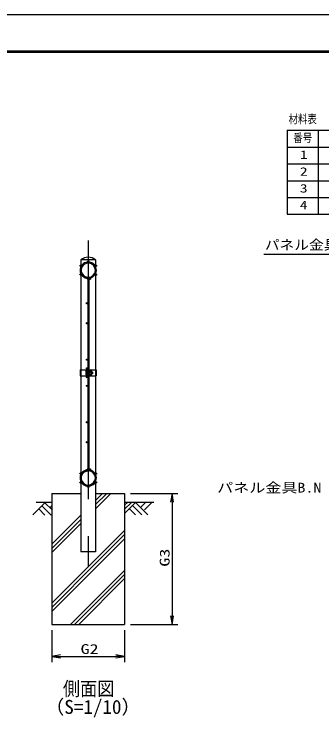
# Model space of a CAD drawing. Units: millimetres, scale not verified. Extents: x -1676 to 4264, y -2100 to 2100.
# Drawn here: x 1358 to 2413, y -371 to 2100 of the extents above; entities that cross this region are included whole.
import ezdxf
from ezdxf.enums import TextEntityAlignment as Align

# ---------------------------------------------------------------- set-up
doc = ezdxf.new("R2010")
doc.units = ezdxf.units.MM
doc.header["$LTSCALE"] = 20
doc.linetypes.add('USER1', pattern=[50.8, 31.75, -6.35, 6.35, -6.35])
for name, color, linetype, lineweight in [('0-2_1', 7, 'Continuous', 25), ('0-3_0', 7, 'Continuous', 25), ('0-4_EXTCNT-L', 1, 'Continuous', 25), ('0-5_CENTLN-L', 4, 'USER1', 25), ('0-6_2', 7, 'Continuous', 25)]:
    doc.layers.add(name, color=color, linetype=linetype, lineweight=lineweight)
doc.styles.add('ＭＳ ゴシック', font='')
doc.styles.get('ＭＳ ゴシック').set_extended_font_data('MS Gothic')

# ---------------------------------------------------------------- blocks, each defined once
blk = doc.blocks.new('DARROWS')
at = {"layer": '0-3_0', "color": 2}
blk.add_line((0, 0), (-19.98, 0), dxfattribs=at)
blk.add_lwpolyline([(-20, -3.33), (0, 0), (-20, 3.33)], dxfattribs=at)

msp = doc.modelspace()

# ---------------------------------------------------------------- linework, layer by layer
at = {"layer": '0-2_1'}
for p, q in [((1586.08, 1256.56), (1586.08, 1070.31)), ((1636.88, 1256.56), (1586.08, 1256.56)), ((1636.88, 1256.56), (1636.88, 1070.31)), ((1609.68, 1188.77), (1609.68, 539.35)), ((1612.04, 1196.67), (1612.13, 1193.07)), ((1613.28, 1188.77), (1613.28, 539.35)), ((1586.08, 1070.31), (1586.08, 645.81)), ((1636.88, 1070.31), (1636.88, 645.81)), ((1583.78, 879.06), (1583.78, 858.06)), ((1639.18, 879.06), (1639.18, 858.06)), ((1612.05, 531.46), (1612.13, 535.05)), ((1486.48, 453.56), (1486.48, 3.56)), ((1486.48, 453.56), (1586.08, 453.56)), ((1636.88, 453.56), (1736.48, 453.56)), ((1736.48, 453.56), (1736.48, 3.56)), ((1432.13, 423.56), (1486.48, 423.56)), ((1736.48, 423.56), (1836.87, 423.56)), ((1636.88, 253.56), (1586.08, 253.56)), ((1486.48, 3.56), (1736.48, 3.56))]:
    msp.add_line(p, q, dxfattribs=at)
at = {"layer": '0-2_1', "color": 4}
for p, q in [((1660.92, 453.56), (1636.88, 429.53)), ((1675.06, 453.56), (1636.88, 415.38)), ((1689.2, 453.56), (1636.88, 401.24)), ((1462.82, 422.06), (1421.13, 380.37)), ((1462.82, 422.07), (1486.48, 398.41)), ((1760.07, 423.12), (1736.48, 399.53)), ((1745.93, 423.12), (1736.48, 413.67)), ((1774.21, 423.12), (1736.48, 385.39)), ((1773.73, 423.13), (1816.19, 380.67)), ((1807.09, 422.02), (1790.97, 405.9)), ((1829.88, 423.12), (1804.31, 397.55)), ((1441.61, 400.85), (1462.85, 379.61)), ((1452.22, 411.46), (1484.07, 379.61)), ((1486.48, 411.26), (1480.06, 404.83)), ((1752.52, 401.92), (1773.76, 380.67)), ((1763.13, 412.52), (1794.98, 380.67)), ((1585.09, 377.74), (1486.48, 279.12)), ((1585.09, 363.59), (1486.48, 264.98)), ((1585.09, 349.45), (1486.48, 250.84)), ((1736.48, 326.42), (1636.88, 226.82)), ((1736.48, 298.13), (1486.48, 48.13)), ((1736.48, 312.27), (1636.88, 212.67)), ((1636.88, 226.82), (1486.48, 76.42)), ((1636.88, 212.67), (1486.48, 62.27)), ((1736.48, 189.42), (1550.62, 3.56)), ((1736.48, 175.28), (1564.77, 3.56)), ((1736.48, 161.14), (1578.91, 3.56))]:
    msp.add_line(p, q, dxfattribs=at)
at = {"layer": '0-2_1'}
for centre in [(1585.28, 1236.19), (1611.48, 1251.31), (1637.68, 1236.19), (1585.28, 1205.94), (1617.54, 1191.43), (1637.68, 1205.94), (1607.43, 1107.56), (1607.43, 1038.56), (1607.43, 913.56), (1607.43, 883.56), (1607.43, 853.56), (1607.43, 823.56), (1607.43, 698.56), (1607.43, 629.56), (1585.28, 522.19), (1617.54, 536.7), (1637.68, 522.19), (1585.28, 491.94), (1611.48, 476.81), (1637.68, 491.94)]:
    msp.add_circle(centre, 2.25, dxfattribs=at)
for centre, radius, start, end in [((1611.48, 1224.02), 41.28, 52.02779, 127.97954), ((1611.48, 1221.06), 28, 271.32651, 258.1084), ((1611.48, 1221.06), 24.4, 271.32654, 258.10864), ((1604.68, 1188.77), 5, 0, 78.10856), ((1604.68, 1188.77), 8.6, 0, 78.10856), ((1611.48, 507.06), 28, 101.89142, 88.67334), ((1611.48, 507.06), 24.4, 101.8912, 88.67331), ((1604.68, 539.35), 5, 281.89154, 0.00009), ((1604.68, 539.35), 8.6, 281.89169, 0.00024)]:
    msp.add_arc(centre, radius, start, end, dxfattribs=at)
at = {"layer": '0-3_0'}
for p, q in [((2294.86, 1701.62), (3846.67, 1701.62)), ((2294.86, 1701.62), (2294.86, 1413.14)), ((2401.43, 1701.62), (2401.43, 1413.14)), ((2294.86, 1643.93), (3846.67, 1643.93)), ((2294.86, 1586.23), (3846.67, 1586.23)), ((2294.86, 1528.53), (3846.67, 1528.53)), ((2294.86, 1470.83), (3846.67, 1470.83)), ((2294.86, 1413.14), (3846.67, 1413.14)), ((1583.78, 879.06), (1609.68, 879.06)), ((1603.2, 873.58), (1603.2, 863.55)), ((1606.38, 860.57), (1606.38, 876.56)), ((1607.38, 879.06), (1607.38, 858.06)), ((1613.28, 879.06), (1639.18, 879.06)), ((1615.98, 879.06), (1615.98, 858.06)), ((1616.04, 876.1), (1616.04, 860.11)), ((1583.78, 858.06), (1609.68, 858.06)), ((1613.28, 858.06), (1639.18, 858.06)), ((1586.08, 645.81), (1586.08, 253.56)), ((1636.88, 645.81), (1636.88, 253.56))]:
    msp.add_line(p, q, dxfattribs=at)
at = {"layer": '0-3_0', "color": 3}
msp.add_lwpolyline([(-1676.36, 2100), (4263.64, 2100), (4263.64, -2100), (-1676.36, -2100)], close=True, dxfattribs=at)
at = {"layer": '0-3_0'}
for points in [[(-1476.36, 1975), (4063.64, 1975), (4063.64, -1975), (-1476.36, -1975)], [(-1475.11, 1973.75), (4062.39, 1973.75), (4062.39, -1973.75), (-1475.11, -1973.75)], [(-1473.86, 1972.5), (4061.14, 1972.5), (4061.14, -1972.5), (-1473.86, -1972.5)], [(-1472.61, 1971.25), (4059.89, 1971.25), (4059.89, -1971.25), (-1472.61, -1971.25)], [(-1471.36, 1970), (4058.64, 1970), (4058.64, -1970), (-1471.36, -1970)]]:
    msp.add_lwpolyline(points, close=True, dxfattribs=at)
for centre, start, end in [((1606.18, 873.58), 86.19696, 180), ((1606.18, 863.55), 180, 273.80304)]:
    msp.add_arc(centre, 2.99, start, end, dxfattribs=at)
at = {"layer": '0-4_EXTCNT-L'}
for p, q in [((1756.48, 453.56), (1919.35, 453.56)), ((1756.48, 3.56), (1919.35, 3.56)), ((1486.48, -16.44), (1486.48, -126.23)), ((1736.48, -16.44), (1736.48, -126.23))]:
    msp.add_line(p, q, dxfattribs=at)
at = {"layer": '0-4_EXTCNT-L', "color": 2}
for p, q in [((1899.35, 423.56), (1899.35, 33.56)), ((1516.48, -106.23), (1706.48, -106.23))]:
    msp.add_line(p, q, dxfattribs=at)
at = {"layer": '0-4_EXTCNT-L', "color": 4}
msp.add_lwpolyline([(2214.48, 1276.21), (2725.16, 1276.21), (2742.75, 1214.27)], dxfattribs=at)
at = {"layer": '0-5_CENTLN-L'}
msp.add_line((1611.48, 1323.01), (1611.48, 202.56), dxfattribs=at)
at = {"layer": '0-6_2'}
for p, q in [((1607.38, 871.88), (1606.38, 871.88)), ((1613.28, 871.88), (1609.68, 871.88)), ((1616.04, 876.1), (1621.83, 876.1)), ((1616.04, 872.11), (1621.83, 872.11)), ((1622.44, 875.03), (1621.83, 876.1)), ((1622.44, 861.18), (1622.44, 875.03)), ((1625.4, 871.88), (1622.44, 871.88)), ((1626.13, 871.15), (1625.4, 871.88)), ((1625.4, 871.88), (1625.4, 864.58)), ((1626.13, 865.31), (1625.4, 864.58)), ((1626.13, 871.15), (1626.13, 865.31)), ((1607.38, 864.58), (1606.38, 864.58)), ((1613.28, 864.58), (1609.68, 864.58)), ((1616.04, 864.1), (1621.83, 864.1)), ((1616.04, 860.11), (1621.83, 860.11)), ((1622.44, 861.18), (1621.83, 860.11)), ((1625.4, 864.58), (1622.44, 864.58))]:
    msp.add_line(p, q, dxfattribs=at)
at = {"layer": '0-6_2', "color": 4}
for p, q in [((1607.38, 871.15), (1606.38, 871.15)), ((1607.38, 865.31), (1606.38, 865.31)), ((1613.28, 871.15), (1609.68, 871.15)), ((1613.28, 865.31), (1609.68, 865.31)), ((1626.13, 871.15), (1622.44, 871.15)), ((1626.13, 865.31), (1622.44, 865.31))]:
    msp.add_line(p, q, dxfattribs=at)
at = {"layer": '0-6_2'}
for centre, radius, start, end in [((1615.21, 875.03), 7.23, 336.12555, 0.00105), ((1609.23, 868.11), 13.22, 342.36171, 17.59159), ((1615.21, 861.18), 7.23, 0, 23.89262)]:
    msp.add_arc(centre, radius, start, end, dxfattribs=at)

# ---------------------------------------------------------------- block references
at = {"layer": '0-4_EXTCNT-L', "xscale": 1.5, "yscale": 1.5}
for p, rotation in [((1899.35, 453.56), 90), ((1899.35, 3.56), 270), ((1486.48, -106.23), 180)]:
    msp.add_blockref('DARROWS', p, dxfattribs=dict(at, rotation=rotation))
msp.add_blockref('DARROWS', (1736.48, -106.23), dxfattribs=at)

# ---------------------------------------------------------------- texts
at = {"layer": '0-2_1', "style": 'ＭＳ ゴシック'}
for s, height, width, p in [('材料表', 28.89, 0.8, (2299.32, 1717.07)), ('番号', 28.89, 0.8, (2315.62, 1652.27)), ('1', 28.89, 1.35, (2338.22, 1594.57)), ('2', 28.89, 1.35, (2338.22, 1536.87)), ('3', 28.89, 1.35, (2338.22, 1479.17)), ('4', 28.89, 1.35, (2338.22, 1421.48)), ('側面図', 48.09, 0.9, (1524.45, -255.42))]:
    msp.add_text(s, height=height, dxfattribs=dict(at, width=width)).set_placement(p, align=Align.BOTTOM_LEFT)
msp.add_text('（S=1/10）', height=48.09, dxfattribs=at).set_placement((1463.71, -318.14), align=Align.BOTTOM_LEFT)
at = {"layer": '0-4_EXTCNT-L', "color": 4, "style": 'ＭＳ ゴシック'}
for s, width, p in [('パネル金具\u3000P22×62C', 1.1, (2217.89, 1281.23)), ('パネル金具B.N\u3000P22×62C×E8×75C', 1.2, (2054.23, 446.82))]:
    msp.add_text(s, height=33.67, dxfattribs=dict(at, width=width)).set_placement(p, align=Align.BOTTOM_LEFT)
at = {"layer": '0-4_EXTCNT-L', "color": 3, "style": 'ＭＳ ゴシック', "width": 1.35}
msp.add_text('G3', height=33.72, rotation=90, dxfattribs=at).set_placement((1900.83, 202.31), align=Align.BOTTOM_LEFT)
msp.add_text('G2', height=33.72, dxfattribs=at).set_placement((1585.23, -107.7), align=Align.BOTTOM_LEFT)

doc.saveas('drawing.dxf')
